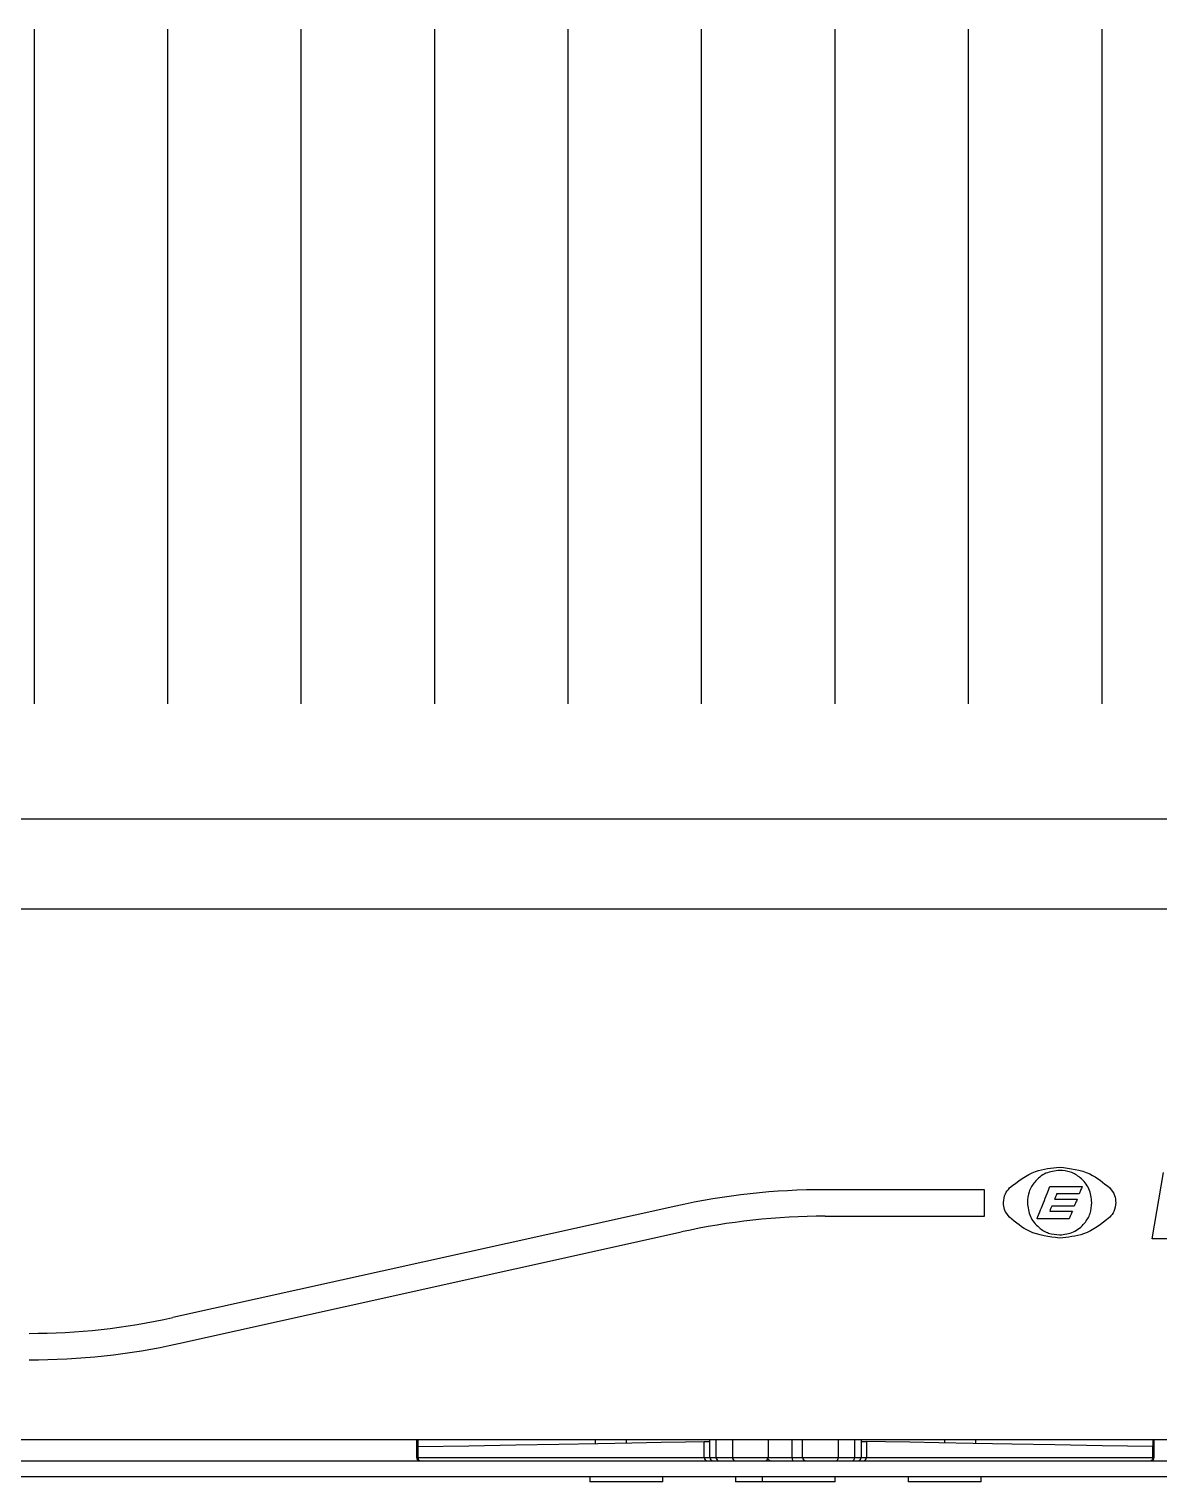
# Model space of a CAD drawing. Header units: millimetres. Extents: x 11355 to 11505, y 8083 to 8171.
# Drawn here: x 11494.107 to 11497.45, y 8162.407 to 8166.706 of the extents above; entities that cross this region are included whole.
import ezdxf

# ---------------------------------------------------------------- set-up
doc = ezdxf.new("R2010")
doc.units = ezdxf.units.MM
for name, color, linetype in [('ODF', 7, 'Continuous'), ('Rack - Base 15U', 7, 'Continuous'), ('Rack - Base 45U', 7, 'Continuous')]:
    doc.layers.add(name, color=color, linetype=linetype)

# ---------------------------------------------------------------- blocks, each defined once
blk = doc.blocks.new('ODF - Furukawa')
at = {"layer": 'ODF'}
blk.add_line((2429.3876, 1400.5634), (2412.8414, 1400.5634), dxfattribs=at)
at = {"layer": 'ODF', "color": 7, "linetype": 'Continuous'}
for p, q in [((2426.2144, 1399.5885), (2426.2488, 1399.7847)), ((2425.7186, 1399.7336), (2425.2476, 1399.7336)), ((2425.7186, 1399.6551), (2425.7186, 1399.7336)), ((2425.9124, 1399.7429), (2426.0079, 1399.7429)), ((2424.8055, 1399.6851), (2423.3173, 1399.355)), ((2425.9845, 1399.6846), (2425.9178, 1399.6846)), ((2425.9262, 1399.7058), (2425.993, 1399.7058)), ((2425.9991, 1399.7211), (2425.9322, 1399.7211)), ((2425.2476, 1399.6551), (2425.7186, 1399.6551)), ((2425.9697, 1399.6475), (2425.8743, 1399.6475)), ((2425.912, 1399.6703), (2425.9788, 1399.6703)), ((2423.3343, 1399.2784), (2424.8225, 1399.6085)), ((2426.2731, 1399.5885), (2426.2144, 1399.5885)), ((2412.8034, 1398.9944), (2429.4268, 1398.9944)), ((2424.0388, 1398.9944), (2424.0388, 1398.9414)), ((2424.0421, 1398.9944), (2424.0421, 1398.9734)), ((2424.5665, 1398.9944), (2424.5665, 1398.9825)), ((2424.906, 1398.9414), (2424.906, 1398.9944)), ((2425.0788, 1398.9944), (2425.0788, 1398.9414)), ((2425.1808, 1398.9414), (2425.1808, 1398.9944)), ((2425.3536, 1398.9944), (2425.3536, 1398.9414)), ((2425.6931, 1398.9825), (2425.6931, 1398.9944)), ((2426.2175, 1398.9734), (2426.2175, 1398.9944)), ((2426.2208, 1398.9414), (2426.2208, 1398.9944)), ((2424.0428, 1398.9734), (2424.0428, 1398.9414)), ((2424.8898, 1398.9414), (2424.8898, 1398.9882)), ((2425.3698, 1398.9882), (2425.3698, 1398.9414)), ((2426.2168, 1398.9414), (2426.2168, 1398.9734)), ((2414.7387, 1398.9316), (2428.0151, 1398.9316)), ((2424.0428, 1398.9414), (2424.8898, 1398.9414)), ((2424.8898, 1398.9414), (2424.906, 1398.9414)), ((2424.906, 1398.9414), (2424.9251, 1398.9414)), ((2424.9251, 1398.9414), (2424.9729, 1398.9414)), ((2424.9729, 1398.9414), (2425.0788, 1398.9414)), ((2425.1498, 1398.9414), (2425.1808, 1398.9414)), ((2425.1808, 1398.9414), (2425.2867, 1398.9414)), ((2425.2867, 1398.9414), (2425.3345, 1398.9414)), ((2425.3345, 1398.9414), (2425.3536, 1398.9414)), ((2425.3536, 1398.9414), (2425.3698, 1398.9414)), ((2425.3698, 1398.9414), (2426.2168, 1398.9414)), ((2412.8034, 1398.8845), (2429.4268, 1398.8845)), ((2424.5508, 1398.8845), (2424.5508, 1398.8688)), ((2424.6587, 1398.8688), (2424.5508, 1398.8688)), ((2424.7667, 1398.8688), (2424.6587, 1398.8688)), ((2424.7667, 1398.8688), (2424.7667, 1398.8845)), ((2424.9826, 1398.8845), (2424.9826, 1398.8688)), ((2425.0611, 1398.8688), (2424.9826, 1398.8688)), ((2425.0611, 1398.8845), (2425.0611, 1398.8688)), ((2425.1691, 1398.8688), (2425.0611, 1398.8688)), ((2425.277, 1398.8688), (2425.1691, 1398.8688)), ((2425.277, 1398.8688), (2425.277, 1398.8845)), ((2425.4929, 1398.8845), (2425.4929, 1398.8688)), ((2425.6009, 1398.8688), (2425.4929, 1398.8688)), ((2425.7088, 1398.8688), (2425.6009, 1398.8688)), ((2425.7088, 1398.8688), (2425.7088, 1398.8845))]:
    blk.add_line(p, q, dxfattribs=at)
at = {"layer": 'ODF', "color": 8, "linetype": 'Continuous'}
for p, q in [((2424.6587, 1398.9944), (2424.6587, 1398.9842)), ((2424.9251, 1398.9414), (2424.9251, 1398.9944)), ((2424.9729, 1398.9944), (2424.9729, 1398.9414)), ((2425.1498, 1398.9414), (2425.1498, 1398.9944)), ((2425.2867, 1398.9414), (2425.2867, 1398.9944)), ((2425.3345, 1398.9944), (2425.3345, 1398.9414)), ((2425.6009, 1398.9944), (2425.6009, 1398.9842)), ((2424.0388, 1398.9414), (2424.0428, 1398.9414)), ((2425.0788, 1398.9414), (2425.1498, 1398.9414)), ((2426.2208, 1398.9414), (2426.2168, 1398.9414))]:
    blk.add_line(p, q, dxfattribs=at)
at = {"layer": 'ODF', "color": 7, "linetype": 'Continuous', "flags": 128}
for points in [[(2424.0428, 1398.9734), (2424.193, 1398.976), (2424.3324, 1398.9785), (2424.4598, 1398.9807), (2424.5745, 1398.9827), (2424.6756, 1398.9844), (2424.7622, 1398.986), (2424.8338, 1398.9872), (2424.8898, 1398.9882)], [(2424.8898, 1398.9882), (2424.8988, 1398.9883), (2424.9042, 1398.9884), (2424.906, 1398.9885)], [(2425.3536, 1398.9885), (2425.3554, 1398.9884), (2425.3608, 1398.9883), (2425.3698, 1398.9882)], [(2426.2168, 1398.9734), (2426.0666, 1398.976), (2425.9273, 1398.9785), (2425.7998, 1398.9807), (2425.6851, 1398.9827), (2425.5841, 1398.9844), (2425.4974, 1398.986), (2425.4258, 1398.9872), (2425.3698, 1398.9882)], [(2424.0428, 1398.9414), (2424.0429, 1398.9395), (2424.0433, 1398.9376), (2424.0438, 1398.9359), (2424.0445, 1398.9345), (2424.0454, 1398.9332), (2424.0464, 1398.9323), (2424.0475, 1398.9318), (2424.0486, 1398.9316)], [(2426.211, 1398.9316), (2426.2121, 1398.9318), (2426.2132, 1398.9323), (2426.2142, 1398.9332), (2426.2151, 1398.9345), (2426.2158, 1398.9359), (2426.2164, 1398.9376), (2426.2167, 1398.9395), (2426.2168, 1398.9414)]]:
    blk.add_lwpolyline(points, dxfattribs=at)
at = {"layer": 'ODF', "color": 7, "linetype": 'Continuous'}
for centre, radius, start, end in [((2425.2476, 1397.6923), 2.0413, 90, 102.507), ((2425.2476, 1397.6923), 1.9628, 90, 102.507), ((2422.8922, 1401.2712), 1.9628, 270, 282.507), ((2422.8922, 1401.2712), 2.0413, 270, 282.507), ((2424.0447, 1398.849), 0.1245, 90.8429, 91.1656), ((2426.215, 1398.849), 0.1245, 88.8344, 89.1571), ((2424.0486, 1398.9414), 0.00981, 180, 270), ((2424.8995, 1398.9412), 0.00966, 179.0898, 269.0589), ((2424.9159, 1398.9414), 0.00981, 180, 270), ((2424.9339, 1398.9403), 0.00887, 173.2191, 261.0272), ((2424.9819, 1398.9405), 0.00899, 174.3004, 262.8457), ((2425.069, 1398.9414), 0.00981, 270, 0), ((2425.0866, 1398.9414), 0.00981, 205.8419, 270), ((2425.1631, 1398.939), 0.0135, 169.9805, 213.6268), ((2425.1907, 1398.9414), 0.00981, 180, 270), ((2425.2777, 1398.9405), 0.00899, 277.1543, 5.6996), ((2425.3257, 1398.9403), 0.00888, 278.9758, 6.7779), ((2425.3438, 1398.9414), 0.00981, 270, 0), ((2425.3601, 1398.9412), 0.00966, 270.9411, 0.9102), ((2426.211, 1398.9414), 0.00981, 270, 0)]:
    blk.add_arc(centre, radius, start, end, dxfattribs=at)
for points, knots in [([(2425.7927, 1399.7386), (2425.8173, 1399.758), (2425.8612, 1399.7927), (2425.9166, 1399.798), (2425.9409, 1399.8003)], [0, 0, 0, 0, 0.5593452, 1, 1, 1, 1]), ([(2425.9409, 1399.7908), (2425.9269, 1399.7891), (2425.8987, 1399.7858), (2425.8678, 1399.7596), (2425.8485, 1399.7284), (2425.8466, 1399.7063), (2425.8456, 1399.6953)], [0, 0, 0, 0, 0.2795329, 0.5593009, 0.7796116, 1, 1, 1, 1]), ([(2425.9409, 1399.8003), (2425.9721, 1399.7965), (2426.0277, 1399.7898), (2426.0705, 1399.7543), (2426.0894, 1399.7386)], [0, 0, 0, 0, 0.559236, 1, 1, 1, 1]), ([(2426.0364, 1399.6953), (2426.0347, 1399.7093), (2426.0314, 1399.7375), (2426.0053, 1399.7685), (2425.9741, 1399.7878), (2425.952, 1399.7898), (2425.9409, 1399.7908)], [0, 0, 0, 0, 0.279525, 0.559339, 0.779601, 1, 1, 1, 1]), ([(2425.7749, 1399.6953), (2425.7759, 1399.7044), (2425.7777, 1399.7206), (2425.7881, 1399.7331), (2425.7927, 1399.7386)], [0, 0, 0, 0, 0.559054, 1, 1, 1, 1]), ([(2425.8932, 1399.6951), (2425.8968, 1399.7041), (2425.9031, 1399.72), (2425.9095, 1399.7359), (2425.9124, 1399.7429)], [0, 0, 0, 0, 0.560003, 1, 1, 1, 1]), ([(2426.0079, 1399.7429), (2426.0062, 1399.7388), (2426.0032, 1399.7316), (2426.0003, 1399.7243), (2425.9991, 1399.7211)], [0, 0, 0, 0, 0.559996, 1, 1, 1, 1]), ([(2426.0894, 1399.7386), (2426.0951, 1399.7314), (2426.1052, 1399.7186), (2426.1065, 1399.7024), (2426.1071, 1399.6953)], [0, 0, 0, 0, 0.559281, 1, 1, 1, 1]), ([(2425.7927, 1399.6519), (2425.787, 1399.6591), (2425.7768, 1399.6719), (2425.7755, 1399.6881), (2425.7749, 1399.6953)], [0, 0, 0, 0, 0.55929, 1, 1, 1, 1]), ([(2425.8456, 1399.6953), (2425.8473, 1399.6812), (2425.8506, 1399.6531), (2425.8766, 1399.622), (2425.9078, 1399.6027), (2425.9299, 1399.6008), (2425.9409, 1399.5998)], [0, 0, 0, 0, 0.2795212, 0.5592978, 0.7796076, 1, 1, 1, 1]), ([(2425.8743, 1399.6475), (2425.8778, 1399.6564), (2425.8841, 1399.6723), (2425.8904, 1399.6882), (2425.8932, 1399.6951)], [0, 0, 0, 0, 0.559997, 1, 1, 1, 1]), ([(2425.9178, 1399.6846), (2425.9167, 1399.682), (2425.9147, 1399.6772), (2425.9128, 1399.6724), (2425.912, 1399.6703)], [0, 0, 0, 0, 0.5599921, 1, 1, 1, 1]), ([(2425.9322, 1399.7211), (2425.9311, 1399.7182), (2425.9291, 1399.7131), (2425.9271, 1399.708), (2425.9262, 1399.7058)], [0, 0, 0, 0, 0.5599825, 1, 1, 1, 1]), ([(2425.9409, 1399.5998), (2425.955, 1399.6015), (2425.9832, 1399.6048), (2426.0142, 1399.6309), (2426.0335, 1399.6621), (2426.0355, 1399.6842), (2426.0364, 1399.6953)], [0, 0, 0, 0, 0.279513, 0.559297, 0.779595, 1, 1, 1, 1]), ([(2425.993, 1399.7058), (2425.9914, 1399.7018), (2425.9886, 1399.6948), (2425.9858, 1399.6877), (2425.9845, 1399.6846)], [0, 0, 0, 0, 0.559994, 1, 1, 1, 1]), ([(2426.1071, 1399.6953), (2426.1061, 1399.6862), (2426.1044, 1399.6699), (2426.094, 1399.6574), (2426.0894, 1399.6519)], [0, 0, 0, 0, 0.559183, 1, 1, 1, 1]), ([(2425.9409, 1399.5904), (2425.9099, 1399.5941), (2425.8543, 1399.6007), (2425.8116, 1399.6363), (2425.7927, 1399.6519)], [0, 0, 0, 0, 0.559264, 1, 1, 1, 1]), ([(2426.0894, 1399.6519), (2426.0648, 1399.6325), (2426.0208, 1399.5978), (2425.9654, 1399.5927), (2425.9409, 1399.5904)], [0, 0, 0, 0, 0.559232, 1, 1, 1, 1]), ([(2425.9788, 1399.6703), (2425.977, 1399.666), (2425.9739, 1399.6585), (2425.971, 1399.6509), (2425.9697, 1399.6475)], [0, 0, 0, 0, 0.560004, 1, 1, 1, 1])]:
    blk.add_open_spline(points, degree=3, knots=knots, dxfattribs=at)
blk = doc.blocks.new('Rack 45U')
at = {"layer": 'Rack - Base 45U'}
for p, q in [((2318.2424, 1452.2741), (2318.2424, 1454.2711)), ((2318.6372, 1452.2741), (2318.6372, 1454.2711)), ((2318.6372, 1452.2741), (2318.6372, 1454.2711)), ((2319.032, 1452.2741), (2319.032, 1454.2711)), ((2319.4268, 1452.2741), (2319.4268, 1454.2711)), ((2319.8216, 1452.2741), (2319.8216, 1454.2711)), ((2320.2164, 1452.2741), (2320.2164, 1454.2711)), ((2320.6112, 1452.2741), (2320.6112, 1454.2711)), ((2321.006, 1452.2741), (2321.006, 1454.2711)), ((2321.4008, 1452.2741), (2321.4008, 1454.2711)), ((2306.3128, 1451.9341), (2326.6228, 1451.9341))]:
    blk.add_line(p, q, dxfattribs=at)

msp = doc.modelspace()

# ---------------------------------------------------------------- block references
at = {"layer": 'Rack - Base 15U'}
msp.add_blockref('ODF - Furukawa', (9071.215, 6763.5379), dxfattribs=at)
at = {"layer": 'Rack - Base 45U'}
msp.add_blockref('Rack 45U', (9175.8806, 6712.4345), dxfattribs=at)

doc.saveas('drawing.dxf')
